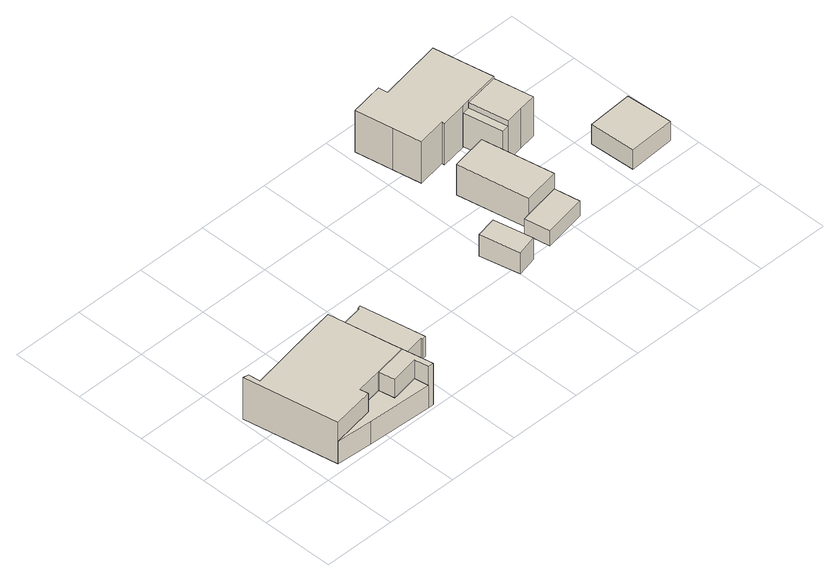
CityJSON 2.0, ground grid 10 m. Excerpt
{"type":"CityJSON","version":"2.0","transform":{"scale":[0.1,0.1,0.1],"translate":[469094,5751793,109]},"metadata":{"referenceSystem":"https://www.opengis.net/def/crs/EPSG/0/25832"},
"CityObjects":{
"building1":{"type":"Building","attributes":{"Gemeindeschluessel":"05754044","BezugspunktDach":"2000","function":"51009_1610","measuredHeight":3.35},"address":[{"country":"Germany"}],"geometry":[{"type":"Solid","lod":"1","boundaries":[[[[0,1,2,3,4]],[[5,6,7,8,9]],[[5,9,4,3]],[[6,5,3,2]],[[7,6,2,1]],[[8,7,1,0]],[[9,8,0,4]]]]}]},
"building2":{"type":"Building","attributes":{"Gemeindeschluessel":"05754044","BezugspunktDach":"2000","function":"51009_1610","measuredHeight":3.52},"address":[{"country":"Germany"}],"geometry":[{"type":"Solid","lod":"1","boundaries":[[[[10,11,12,13,14,15,16,17]],[[18,19,20,21,22,23,24,25]],[[18,25,17,16]],[[19,18,16,15]],[[20,19,15,14]],[[21,20,14,13]],[[22,21,13,12]],[[23,22,12,11]],[[24,23,11,10]],[[25,24,10,17]]]]}]},
"building3":{"type":"Building","attributes":{"Gemeindeschluessel":"05754044","function":"31001_1010"},"address":[{"country":"Germany","locality":"Verl","thoroughfareNumber":"7","thoroughfareName":"Grünstraße"}],"children":["building3-1","building3-2"]},
"building3-1":{"type":"BuildingPart","attributes":{"BezugspunktDach":"2000","measuredHeight":6.49},"parents":["building3"],"geometry":[{"type":"Solid","lod":"1","boundaries":[[[[26,27,28,29,30,31,32,33,34,35,36,37]],[[38,39,25,24,23,22,40,41,42,43,44,45]],[[38,45,37,36]],[[39,38,36,35]],[[25,39,35,34]],[[24,25,34,33]],[[23,24,33,32]],[[22,23,32,31]],[[40,22,31,30]],[[41,40,30,29]],[[42,41,29,28]],[[43,42,28,27]],[[44,43,27,26]],[[45,44,26,37]]]]}]},
"building3-2":{"type":"BuildingPart","attributes":{"BezugspunktDach":"2000","measuredHeight":6.49},"parents":["building3"],"geometry":[{"type":"Solid","lod":"1","boundaries":[[[[34,46,47,48,49,35]],[[50,20,19,18,25,39]],[[50,39,35,49]],[[20,50,49,48]],[[19,20,48,47]],[[18,19,47,46]],[[25,18,46,34]],[[39,25,34,35]]]]}]},
"building4":{"type":"Building","attributes":{"Gemeindeschluessel":"05754044","BezugspunktDach":"2000","function":"31001_2463","measuredHeight":3.1},"address":[{"country":"Germany","locality":"Verl","thoroughfareNumber":"7","thoroughfareName":"Grünstraße"}],"geometry":[{"type":"Solid","lod":"1","boundaries":[[[[51,52,53,54,55,56,57,58]],[[59,60,61,62,63,64,65,66]],[[59,66,58,57]],[[60,59,57,56]],[[61,60,56,55]],[[62,61,55,54]],[[63,62,54,53]],[[64,63,53,52]],[[65,64,52,51]],[[66,65,51,58]]]]}]},
"building5":{"type":"Building","attributes":{"Gemeindeschluessel":"05754044","BezugspunktDach":"2000","function":"31001_2463","measuredHeight":3.79},"address":[{"country":"Germany","locality":"Verl","thoroughfareNumber":"3","thoroughfareName":"Grünstraße"}],"geometry":[{"type":"Solid","lod":"1","boundaries":[[[[67,68,69,70]],[[71,72,73,74]],[[71,74,70,69]],[[72,71,69,68]],[[73,72,68,67]],[[74,73,67,70]]]]}]},
"building6":{"type":"Building","attributes":{"Gemeindeschluessel":"05754044","BezugspunktDach":"2000","function":"31001_1010","measuredHeight":2.38},"address":[{"country":"Germany","locality":"Verl","thoroughfareNumber":"121","thoroughfareName":"Eckardtsheimer Straße"}],"geometry":[{"type":"Solid","lod":"1","boundaries":[[[[75,76,77,78,79]],[[80,81,82,83,84]],[[80,84,79,78]],[[81,80,78,77]],[[82,81,77,76]],[[83,82,76,75]],[[84,83,75,79]]]]}]},
"building7":{"type":"Building","attributes":{"Gemeindeschluessel":"05754044","BezugspunktDach":"2000","function":"31001_2723","measuredHeight":6.02},"address":[{"country":"Germany","locality":"Verl","thoroughfareNumber":"121","thoroughfareName":"Eckardtsheimer Straße"}],"geometry":[{"type":"Solid","lod":"1","boundaries":[[[[85,86,87,88]],[[82,89,90,83]],[[82,83,88,87]],[[89,82,87,86]],[[90,89,86,85]],[[83,90,85,88]]]]}]},
"building8":{"type":"Building","attributes":{"Gemeindeschluessel":"05754044","function":"31001_1010"},"address":[{"country":"Germany","locality":"Verl","thoroughfareNumber":"121","thoroughfareName":"Eckardtsheimer Straße"}],"children":["building8-1","building8-2"]},
"building8-1":{"type":"BuildingPart","attributes":{"BezugspunktDach":"2000","measuredHeight":7.71},"parents":["building8"],"geometry":[{"type":"Solid","lod":"1","boundaries":[[[[91,92,93,94,95,96,97,98,99,100,101,102]],[[103,104,105,106,107,108,109,110,111,112,113,114]],[[103,114,102,101]],[[104,103,101,100]],[[105,104,100,99]],[[106,105,99,98]],[[107,106,98,97]],[[108,107,97,96]],[[109,108,96,95]],[[110,109,95,94]],[[111,110,94,93]],[[112,111,93,92]],[[113,112,92,91]],[[114,113,91,102]]]]}]},
"building8-2":{"type":"BuildingPart","attributes":{"BezugspunktDach":"2000","measuredHeight":7.41},"parents":["building8"],"geometry":[{"type":"Solid","lod":"1","boundaries":[[[[115,116,117,118,119,120]],[[121,105,122,104,123,124]],[[121,124,120,119]],[[105,121,119,118]],[[122,105,118,117]],[[104,122,117,116]],[[123,104,116,115]],[[124,123,115,120]]]]}]},
"building9":{"type":"Building","attributes":{"Gemeindeschluessel":"05754044","BezugspunktDach":"2000","function":"51009_1610","measuredHeight":5.14},"address":[{"country":"Germany"}],"geometry":[{"type":"Solid","lod":"1","boundaries":[[[[125,126,127,128]],[[129,130,131,132]],[[129,132,128,127]],[[130,129,127,126]],[[131,130,126,125]],[[132,131,125,128]]]]}]},
"building10":{"type":"Building","attributes":{"Gemeindeschluessel":"05754044","BezugspunktDach":"2000","function":"51009_1611","measuredHeight":3.02},"address":[{"country":"Germany"}],"geometry":[{"type":"Solid","lod":"1","boundaries":[[[[133,134,135,136]],[[137,138,139,140]],[[137,140,136,135]],[[138,137,135,134]],[[139,138,134,133]],[[140,139,133,136]]]]}]}
},
"vertices":[
[93,135,44],[50,136,44],[9,137,44],[11,120,44],[54,128,44],[11,120,11],[9,137,11],[50,136,11],[93,135,11],[54,128,11],
[81,29,45],[83,18,45],[24,8,45],[74,5,45],[163,1,45],[160,20,45],[121,13,45],[117,35,45],[121,13,10],[160,20,10],[163,1,10],[74,5,10],[24,8,10],[83,18,10],[81,29,10],[117,35,10],
[93,135,74],[54,128,74],[11,120,74],[9,137,74],[1,138,74],[24,8,74],[83,18,74],[81,29,74],[117,35,74],[163,43,74],[160,58,74],[145,144,74],[160,58,10],[163,43,10],[1,138,10],[9,137,10],[11,120,10],[54,128,10],[93,135,10],[145,144,10],
[121,13,74],[160,20,74],[163,1,74],[171,1,74],[171,1,10],
[205,156,36],[205,154,36],[145,144,36],[160,58,36],[220,69,36],[221,67,36],[226,68,36],[210,157,36],[226,68,5],[221,67,5],[220,69,5],[160,58,5],[145,144,5],[205,154,5],[205,156,5],[210,157,5],
[416,148,40],[387,142,40],[399,87,40],[427,94,40],[399,87,7],[387,142,7],[416,148,7],[427,94,7],
[509,142,31],[459,133,31],[449,131,31],[455,96,31],[515,107,31],[455,96,8],[449,131,8],[459,133,8],[509,142,8],[515,107,8],
[491,241,55],[441,232,55],[459,133,55],[509,142,55],[441,232,8],[491,241,8],
[458,359,73],[456,372,73],[410,364,73],[419,312,73],[426,273,73],[466,280,73],[466,276,73],[502,282,73],[513,284,73],[562,292,73],[554,336,73],[547,375,73],[554,336,9],[562,292,9],[513,284,9],[502,282,9],[466,276,9],[466,280,9],[426,273,9],[419,312,9],[410,364,9],[456,372,9],[458,359,9],[547,375,9],
[572,238,70],[562,292,70],[538,288,70],[513,284,70],[523,230,70],[547,234,70],[523,230,9],[538,288,9],[572,238,9],[547,234,9],
[513,284,62],[502,282,62],[512,228,62],[523,230,62],[512,228,10],[502,282,10],[513,284,10],[523,230,10],
[673,187,38],[610,183,38],[613,119,38],[677,123,38],[613,119,8],[610,183,8],[673,187,8],[677,123,8]
]}
